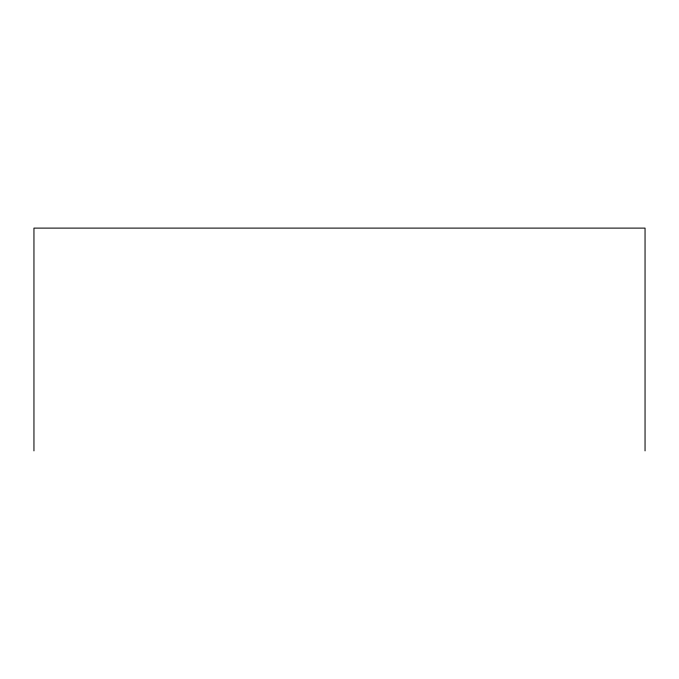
<?xml version="1.0" encoding="UTF-8"?>
<svg xmlns="http://www.w3.org/2000/svg" width="679" height="679" viewBox="0 0 679 679"><rect width="100%" height="100%" fill="white"/><g stroke="black" fill="none" stroke-linecap="round" stroke-linejoin="round"><path stroke-width="1.02" d="M645.05 450.89L645.05 228.11L33.95 228.11L33.95 450.89"/></g></svg>
